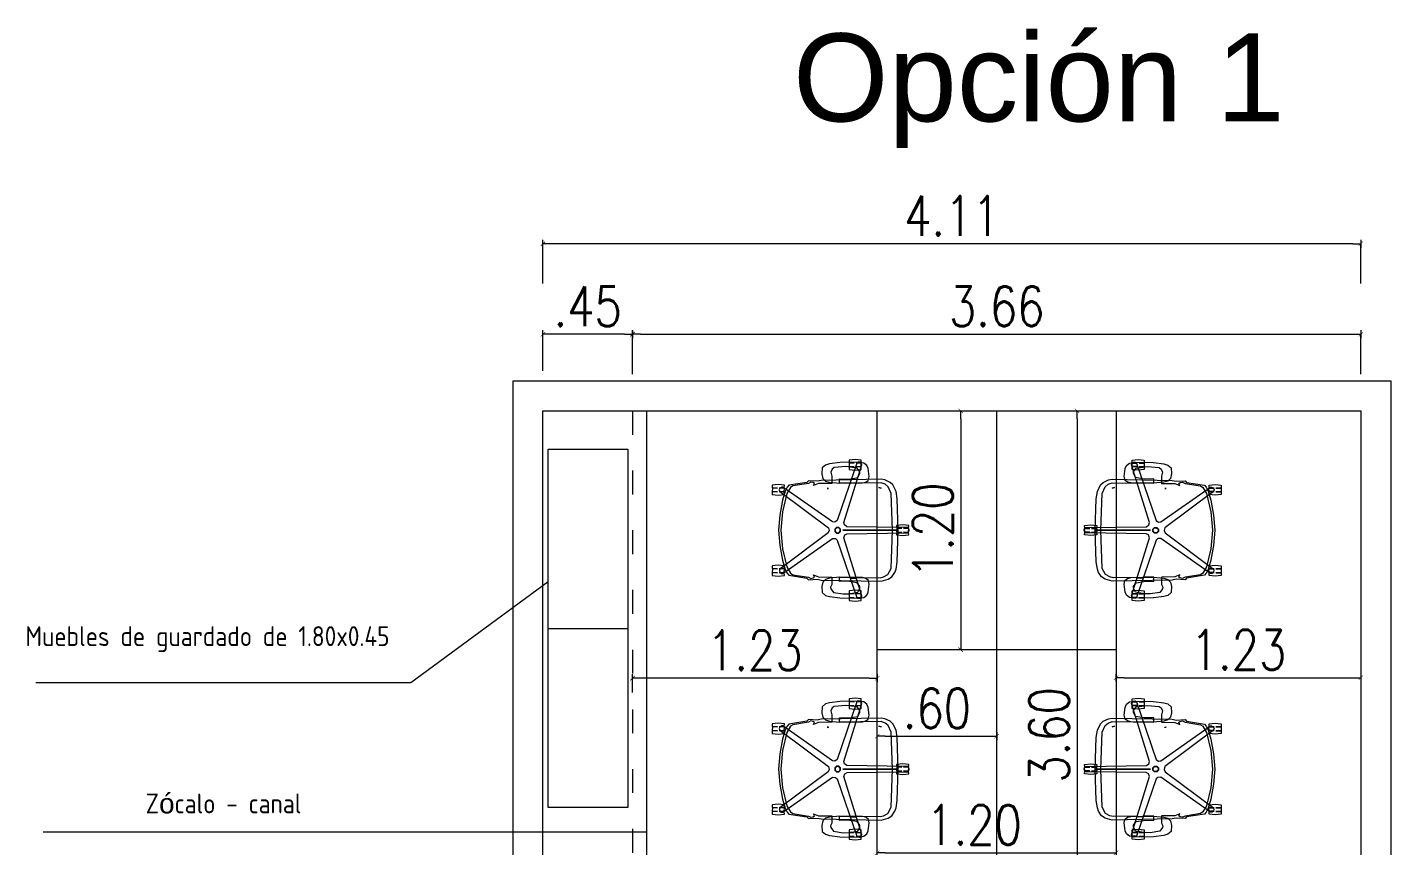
# Model space of a CAD drawing. Header units: millimetres. Extents: x 1591 to 1817, y 987 to 1091.
# Drawn here: x 1702.79 to 1709.64, y 1086.86 to 1090.98 of the extents above; entities that cross this region are included whole.
import ezdxf

# ---------------------------------------------------------------- set-up
doc = ezdxf.new("R2010")
doc.units = ezdxf.units.MM
doc.linetypes.add('ACAD_ISO03W100', pattern=[30, 12, -18])
doc.layers.add('CATALOGUE-TXT', color=251, linetype='Continuous')
doc.layers.add('Paula', color=1, linetype='Continuous')
doc.styles.add('RR', font='ROMANS.shx', dxfattribs={"width": 0.8})
doc.styles.get("Standard").update_dxf_attribs({"font": 'arial.ttf'})
doc.dimstyles.new('Copy of xx', dxfattribs={"dimscale": 2, "dimtxt": 0.036, "dimasz": 0.02, "dimexe": 0, "dimexo": 0.1, "dimgap": 0.02, "dimtad": 1, "dimzin": 4, "dimdsep": 46, "dimtxsty": 'RR', "dimblk1": 'COTA_N', "dimblk2": 'COTA_N', "dimsah": 1, "dimcen": 0, "dimclrd": 256, "dimclre": 256, "dimclrt": 256, "dimadec": 0, "dimazin": 0, "dimtfac": 1, "dimtix": 1, "dimtmove": 0, "dimatfit": 3, "dimldrblk": 'COTA_N', "dimfxl": 1, "dimtolj": 1, "dimtzin": 0, "dimarcsym": 0})

# ---------------------------------------------------------------- blocks, each defined once
blk = doc.blocks.new('COTA_N')
for p, q in [((-1, 0), (0, 0)), ((0, 0.5), (0, -0.5))]:
    blk.add_line(p, q)
at = {"const_width": 0.065}
blk.add_lwpolyline([(0.14, 0.14), (0.28, 0.28), (0, 0), (-0.14, -0.14), (-0.28, -0.28)], dxfattribs=at)
blk = doc.blocks.new('*D57')
at = {"layer": 'CATALOGUE-TXT', "lineweight": -2, "transparency": 16777216}
for p, q in [((1705.8313, 1087.6395), (1705.8313, 1087.712)), ((1707.0213, 1087.712), (1705.8713, 1087.712))]:
    blk.add_line(p, q, dxfattribs=at)
at = {"layer": 'Defpoints', "color": 0, "transparency": 16777216}
for p in [(1705.8313, 1087.712), (1707.0613, 1087.712), (1705.8313, 1087.4395)]:
    blk.add_point(p, dxfattribs=at)
at = {"layer": 'CATALOGUE-TXT', "lineweight": -2, "transparency": 16777216, "xscale": 0.04, "yscale": 0.04, "zscale": 0.04, "rotation": 180}
blk.add_blockref('COTA_N', (1705.8313, 1087.712), dxfattribs=at)
at = {"layer": 'CATALOGUE-TXT', "lineweight": -2, "transparency": 16777216, "xscale": 0.04, "yscale": 0.04, "zscale": 0.04}
blk.add_blockref('COTA_N', (1707.0613, 1087.712), dxfattribs=at)
at = {"layer": 'CATALOGUE-TXT', "transparency": 16777216, "insert": (1706.4463, 1087.852), "char_height": 0.072, "attachment_point": 5, "style": 'RR'}
blk.add_mtext('\\A1;{\\H2.77778x;1.23}', dxfattribs=at)
blk = doc.blocks.new('*D58')
at = {"layer": 'CATALOGUE-TXT', "lineweight": -2, "transparency": 16777216}
blk.add_line((1707.4805, 1089.0153), (1707.4805, 1087.8953), dxfattribs=at)
at = {"layer": 'Defpoints', "color": 0, "transparency": 16777216}
for p in [(1707.5436, 1089.0553), (1707.4805, 1087.8553), (1707.5436, 1087.8553)]:
    blk.add_point(p, dxfattribs=at)
at = {"layer": 'CATALOGUE-TXT', "lineweight": -2, "transparency": 16777216, "xscale": 0.04, "yscale": 0.04, "zscale": 0.04}
for p, rotation in [((1707.4805, 1089.0553), 90), ((1707.4805, 1087.8553), 270)]:
    blk.add_blockref('COTA_N', p, dxfattribs=dict(at, rotation=rotation))
at = {"layer": 'CATALOGUE-TXT', "transparency": 16777216, "insert": (1707.3405, 1088.4553), "char_height": 0.072, "attachment_point": 5, "rotation": 90, "style": 'RR'}
blk.add_mtext('\\A1;{\\H2.77778x;1.20}', dxfattribs=at)
blk = doc.blocks.new('*D59')
at = {"layer": 'CATALOGUE-TXT', "lineweight": -2, "transparency": 16777216}
blk.add_line((1707.1013, 1086.8349), (1708.2213, 1086.8349), dxfattribs=at)
at = {"layer": 'Defpoints', "color": 0, "transparency": 16777216}
for p in [(1708.2613, 1086.8349), (1707.0613, 1086.8152), (1708.2613, 1086.8152)]:
    blk.add_point(p, dxfattribs=at)
at = {"layer": 'CATALOGUE-TXT', "lineweight": -2, "transparency": 16777216, "xscale": 0.04, "yscale": 0.04, "zscale": 0.04, "rotation": 180}
blk.add_blockref('COTA_N', (1707.0613, 1086.8349), dxfattribs=at)
at = {"layer": 'CATALOGUE-TXT', "lineweight": -2, "transparency": 16777216, "xscale": 0.04, "yscale": 0.04, "zscale": 0.04}
blk.add_blockref('COTA_N', (1708.2613, 1086.8349), dxfattribs=at)
at = {"layer": 'CATALOGUE-TXT', "transparency": 16777216, "insert": (1707.5475, 1086.9749), "char_height": 0.072, "attachment_point": 5, "style": 'RR'}
blk.add_mtext('\\A1;{\\H2.77778x;1.20}', dxfattribs=at)
blk = doc.blocks.new('*D60')
at = {"layer": 'CATALOGUE-TXT', "lineweight": -2, "transparency": 16777216}
blk.add_line((1708.3013, 1087.7146), (1709.4513, 1087.7146), dxfattribs=at)
at = {"layer": 'Defpoints', "color": 0, "transparency": 16777216}
for p in [(1708.2613, 1087.7146), (1709.4913, 1087.7146), (1709.4913, 1087.7146)]:
    blk.add_point(p, dxfattribs=at)
at = {"layer": 'CATALOGUE-TXT', "lineweight": -2, "transparency": 16777216, "xscale": 0.04, "yscale": 0.04, "zscale": 0.04, "rotation": 180}
blk.add_blockref('COTA_N', (1708.2613, 1087.7146), dxfattribs=at)
at = {"layer": 'CATALOGUE-TXT', "lineweight": -2, "transparency": 16777216, "xscale": 0.04, "yscale": 0.04, "zscale": 0.04}
blk.add_blockref('COTA_N', (1709.4913, 1087.7146), dxfattribs=at)
at = {"layer": 'CATALOGUE-TXT', "transparency": 16777216, "insert": (1708.8763, 1087.8546), "char_height": 0.072, "attachment_point": 5, "style": 'RR'}
blk.add_mtext('\\A1;{\\H2.77778x;1.23}', dxfattribs=at)
blk = doc.blocks.new('*D61')
at = {"layer": 'CATALOGUE-TXT', "lineweight": -2, "transparency": 16777216}
blk.add_line((1708.065, 1089.0153), (1708.065, 1085.4953), dxfattribs=at)
at = {"layer": 'Defpoints', "color": 0, "transparency": 16777216}
for p in [(1708.1512, 1089.0553), (1708.065, 1085.4553), (1708.1512, 1085.4553)]:
    blk.add_point(p, dxfattribs=at)
at = {"layer": 'CATALOGUE-TXT', "lineweight": -2, "transparency": 16777216, "xscale": 0.04, "yscale": 0.04, "zscale": 0.04}
for p, rotation in [((1708.065, 1089.0553), 90), ((1708.065, 1085.4553), 270)]:
    blk.add_blockref('COTA_N', p, dxfattribs=dict(at, rotation=rotation))
at = {"layer": 'CATALOGUE-TXT', "transparency": 16777216, "insert": (1707.925, 1087.4269), "char_height": 0.072, "attachment_point": 5, "rotation": 90, "style": 'RR'}
blk.add_mtext('\\A1;{\\H2.77778x;3.60}', dxfattribs=at)
blk = doc.blocks.new('*D81')
at = {"layer": 'CATALOGUE-TXT', "lineweight": -2, "transparency": 16777216}
blk.add_line((1707.1013, 1087.4205), (1707.6213, 1087.4205), dxfattribs=at)
at = {"layer": 'Defpoints', "color": 0, "transparency": 16777216}
for p in [(1707.0613, 1087.5764), (1707.6613, 1087.5764), (1707.6613, 1087.4205)]:
    blk.add_point(p, dxfattribs=at)
at = {"layer": 'CATALOGUE-TXT', "lineweight": -2, "transparency": 16777216, "xscale": 0.04, "yscale": 0.04, "zscale": 0.04, "rotation": 180}
blk.add_blockref('COTA_N', (1707.0613, 1087.4205), dxfattribs=at)
at = {"layer": 'CATALOGUE-TXT', "lineweight": -2, "transparency": 16777216, "xscale": 0.04, "yscale": 0.04, "zscale": 0.04}
blk.add_blockref('COTA_N', (1707.6613, 1087.4205), dxfattribs=at)
at = {"layer": 'CATALOGUE-TXT', "transparency": 16777216, "insert": (1707.3613, 1087.5605), "char_height": 0.072, "attachment_point": 5, "style": 'RR'}
blk.add_mtext('\\A1;{\\H2.77778x;.60}', dxfattribs=at)
blk = doc.blocks.new('*D91')
at = {"layer": 'CATALOGUE-TXT', "lineweight": -2, "transparency": 16777216}
for p, q in [((1705.8313, 1089.2402), (1705.8313, 1089.4402)), ((1705.8713, 1089.4402), (1709.4513, 1089.4402)), ((1709.4913, 1089.2402), (1709.4913, 1089.4402))]:
    blk.add_line(p, q, dxfattribs=at)
at = {"layer": 'Defpoints', "color": 0, "transparency": 16777216}
for p in [(1709.4913, 1089.4402), (1705.8313, 1088.6283), (1709.4913, 1088.5797)]:
    blk.add_point(p, dxfattribs=at)
at = {"layer": 'CATALOGUE-TXT', "lineweight": -2, "transparency": 16777216, "xscale": 0.04, "yscale": 0.04, "zscale": 0.04, "rotation": 180}
blk.add_blockref('COTA_N', (1705.8313, 1089.4402), dxfattribs=at)
at = {"layer": 'CATALOGUE-TXT', "lineweight": -2, "transparency": 16777216, "xscale": 0.04, "yscale": 0.04, "zscale": 0.04}
blk.add_blockref('COTA_N', (1709.4913, 1089.4402), dxfattribs=at)
at = {"layer": 'CATALOGUE-TXT', "transparency": 16777216, "insert": (1707.6613, 1089.5802), "char_height": 0.072, "attachment_point": 5, "style": 'RR'}
blk.add_mtext('\\A1;{\\H2.77778x;3.66}', dxfattribs=at)
blk = doc.blocks.new('*D92')
at = {"layer": 'CATALOGUE-TXT', "lineweight": -2, "transparency": 16777216}
for p, q in [((1705.3813, 1089.6946), (1705.3813, 1089.8946)), ((1709.4513, 1089.8946), (1705.4213, 1089.8946)), ((1709.4913, 1089.6946), (1709.4913, 1089.8946))]:
    blk.add_line(p, q, dxfattribs=at)
at = {"layer": 'Defpoints', "color": 0, "transparency": 16777216}
for p in [(1705.3813, 1089.8946), (1705.3813, 1089.2081), (1709.4913, 1089.2081)]:
    blk.add_point(p, dxfattribs=at)
at = {"layer": 'CATALOGUE-TXT', "lineweight": -2, "transparency": 16777216, "xscale": 0.04, "yscale": 0.04, "zscale": 0.04, "rotation": 180}
blk.add_blockref('COTA_N', (1705.3813, 1089.8946), dxfattribs=at)
at = {"layer": 'CATALOGUE-TXT', "lineweight": -2, "transparency": 16777216, "xscale": 0.04, "yscale": 0.04, "zscale": 0.04}
blk.add_blockref('COTA_N', (1709.4913, 1089.8946), dxfattribs=at)
at = {"layer": 'CATALOGUE-TXT', "transparency": 16777216, "insert": (1707.4363, 1090.0346), "char_height": 0.072, "attachment_point": 5, "style": 'RR'}
blk.add_mtext('\\A1;{\\H2.77778x;4.11}', dxfattribs=at)
blk = doc.blocks.new('*D93')
at = {"layer": 'CATALOGUE-TXT', "lineweight": -2, "transparency": 16777216}
for p, q in [((1705.3813, 1089.2553), (1705.3813, 1089.4402)), ((1705.7913, 1089.4402), (1705.4213, 1089.4402)), ((1705.8313, 1089.2553), (1705.8313, 1089.4402))]:
    blk.add_line(p, q, dxfattribs=at)
at = {"layer": 'Defpoints', "color": 0, "transparency": 16777216}
for p in [(1705.3813, 1089.4402), (1705.3813, 1089.0553), (1705.8313, 1089.0553)]:
    blk.add_point(p, dxfattribs=at)
at = {"layer": 'CATALOGUE-TXT', "lineweight": -2, "transparency": 16777216, "xscale": 0.04, "yscale": 0.04, "zscale": 0.04, "rotation": 180}
blk.add_blockref('COTA_N', (1705.3813, 1089.4402), dxfattribs=at)
at = {"layer": 'CATALOGUE-TXT', "lineweight": -2, "transparency": 16777216, "xscale": 0.04, "yscale": 0.04, "zscale": 0.04}
blk.add_blockref('COTA_N', (1705.8313, 1089.4402), dxfattribs=at)
at = {"layer": 'CATALOGUE-TXT', "transparency": 16777216, "insert": (1705.6063, 1089.5802), "char_height": 0.072, "attachment_point": 5, "style": 'RR'}
blk.add_mtext('\\A1;{\\H2.77778x;.45}', dxfattribs=at)

msp = doc.modelspace()

# ---------------------------------------------------------------- linework, layer by layer
for points in [[(1709.6413, 1084.0253), (1705.2313, 1084.0253), (1705.2313, 1089.2053), (1709.6413, 1089.2053), (1709.6413, 1085.0353)], [(1705.3813, 1089.0553), (1709.4913, 1089.0553), (1709.4913, 1085.0353)], [(1709.4888, 1084.1753), (1705.3813, 1084.1753), (1705.3813, 1089.0553)], [(1705.9013, 1089.0553), (1705.9013, 1084.1753)], [(1705.4084, 1087.062), (1705.4084, 1088.862), (1705.8084, 1088.862), (1705.8084, 1087.062), (1705.4084, 1087.062)], [(1706.9656, 1088.7981), (1706.9587, 1088.7926), (1706.8601, 1088.5039), (1706.8477, 1088.4955), (1706.8357, 1088.497), (1706.5873, 1088.6719), (1706.5813, 1088.6721), (1706.5722, 1088.6665), (1706.5687, 1088.6589), (1706.5717, 1088.6506), (1706.8159, 1088.4676), (1706.82, 1088.4532), (1706.8149, 1088.4423), (1706.5718, 1088.2601), (1706.5697, 1088.2545), (1706.5722, 1088.2441), (1706.5784, 1088.2384), (1706.5872, 1088.2387), (1706.8367, 1088.4144), (1706.8516, 1088.4139), (1706.8605, 1088.4056), (1706.9586, 1088.1181), (1706.9633, 1088.1144), (1706.9739, 1088.1136), (1706.9813, 1088.1177), (1706.9837, 1088.1262), (1706.8937, 1088.4177), (1706.8988, 1088.4318), (1706.9094, 1088.4377), (1707.2132, 1088.4422), (1707.2181, 1088.4455), (1707.2222, 1088.4553), (1707.2206, 1088.4636), (1707.2133, 1088.4685), (1706.9082, 1088.473), (1706.8964, 1088.4822), (1706.8941, 1088.4941), (1706.9837, 1088.7844), (1706.982, 1088.7901), (1706.9739, 1088.7971), (1706.9656, 1088.7981)], [(1706.9705, 1088.7973), (1706.874, 1088.7952), (1706.8215, 1088.7886), (1706.8011, 1088.7828), (1706.7853, 1088.7685), (1706.7829, 1088.7382), (1706.7872, 1088.7159), (1706.801, 1088.7025), (1706.8214, 1088.6969), (1706.8729, 1088.6911), (1706.987, 1088.6932), (1707.0033, 1088.6971), (1707.0148, 1088.7059), (1707.0207, 1088.726), (1707.0152, 1088.7656), (1707.0088, 1088.7813), (1706.9936, 1088.7927), (1706.9705, 1088.7973)], [(1708.357, 1088.7981), (1708.3639, 1088.7926), (1708.4625, 1088.5039), (1708.4749, 1088.4955), (1708.4869, 1088.497), (1708.7353, 1088.6719), (1708.7413, 1088.6721), (1708.7504, 1088.6665), (1708.7539, 1088.6589), (1708.7509, 1088.6506), (1708.5067, 1088.4676), (1708.5026, 1088.4532), (1708.5077, 1088.4423), (1708.7508, 1088.2601), (1708.7529, 1088.2545), (1708.7504, 1088.2441), (1708.7442, 1088.2384), (1708.7354, 1088.2387), (1708.4859, 1088.4144), (1708.471, 1088.4139), (1708.4621, 1088.4056), (1708.364, 1088.1181), (1708.3593, 1088.1144), (1708.3486, 1088.1136), (1708.3413, 1088.1177), (1708.3389, 1088.1262), (1708.4289, 1088.4177), (1708.4238, 1088.4318), (1708.4132, 1088.4377), (1708.1094, 1088.4422), (1708.1044, 1088.4455), (1708.1004, 1088.4553), (1708.102, 1088.4636), (1708.1093, 1088.4685), (1708.4144, 1088.473), (1708.4262, 1088.4822), (1708.4285, 1088.4941), (1708.3389, 1088.7844), (1708.3406, 1088.7901), (1708.3486, 1088.7971), (1708.357, 1088.7981)], [(1708.3521, 1088.7973), (1708.4486, 1088.7952), (1708.5011, 1088.7886), (1708.5215, 1088.7828), (1708.5373, 1088.7685), (1708.5397, 1088.7382), (1708.5354, 1088.7159), (1708.5216, 1088.7025), (1708.5012, 1088.6969), (1708.4497, 1088.6911), (1708.3356, 1088.6932), (1708.3193, 1088.6971), (1708.3077, 1088.7059), (1708.3019, 1088.726), (1708.3074, 1088.7656), (1708.3138, 1088.7813), (1708.329, 1088.7927), (1708.3521, 1088.7973)], [(1706.5641, 1088.6856), (1706.5338, 1088.6821), (1706.534, 1088.669), (1706.5593, 1088.6675), (1706.5341, 1088.6675), (1706.5336, 1088.6497), (1706.5593, 1088.6477), (1706.534, 1088.6477), (1706.5338, 1088.6346), (1706.5641, 1088.6312), (1706.5944, 1088.6346), (1706.5935, 1088.6477), (1706.5689, 1088.6492), (1706.5941, 1088.6492), (1706.5946, 1088.667), (1706.5689, 1088.6675), (1706.5935, 1088.669), (1706.5944, 1088.6821), (1706.5641, 1088.6856)], [(1708.7585, 1088.6856), (1708.7888, 1088.6821), (1708.7886, 1088.669), (1708.7633, 1088.6675), (1708.7885, 1088.6675), (1708.789, 1088.6497), (1708.7633, 1088.6477), (1708.7886, 1088.6477), (1708.7888, 1088.6346), (1708.7585, 1088.6312), (1708.7282, 1088.6346), (1708.7291, 1088.6477), (1708.7537, 1088.6492), (1708.7285, 1088.6492), (1708.728, 1088.667), (1708.7537, 1088.6675), (1708.7291, 1088.669), (1708.7282, 1088.6821), (1708.7585, 1088.6856)], [(1707.0699, 1088.6705), (1707.0803, 1088.6669), (1707.0699, 1088.6705)], [(1708.2527, 1088.6705), (1708.2423, 1088.6669), (1708.2527, 1088.6705)], [(1706.5641, 1088.2795), (1706.5338, 1088.2761), (1706.534, 1088.263), (1706.5593, 1088.2614), (1706.5341, 1088.2614), (1706.5336, 1088.2437), (1706.5593, 1088.2416), (1706.534, 1088.2416), (1706.5338, 1088.2285), (1706.5641, 1088.2251), (1706.5944, 1088.2285), (1706.5935, 1088.2416), (1706.5689, 1088.2432), (1706.5941, 1088.2432), (1706.5946, 1088.2609), (1706.5689, 1088.2614), (1706.5935, 1088.263), (1706.5944, 1088.2761), (1706.5641, 1088.2795)], [(1708.7585, 1088.2795), (1708.7888, 1088.2761), (1708.7886, 1088.263), (1708.7633, 1088.2614), (1708.7885, 1088.2614), (1708.789, 1088.2437), (1708.7633, 1088.2416), (1708.7886, 1088.2416), (1708.7888, 1088.2285), (1708.7585, 1088.2251), (1708.7282, 1088.2285), (1708.7291, 1088.2416), (1708.7537, 1088.2432), (1708.7285, 1088.2432), (1708.728, 1088.2609), (1708.7537, 1088.2614), (1708.7291, 1088.263), (1708.7282, 1088.2761), (1708.7585, 1088.2795)], [(1706.8729, 1088.2195), (1706.8214, 1088.2138), (1706.801, 1088.2082), (1706.7872, 1088.1948), (1706.7829, 1088.1725), (1706.7853, 1088.1422), (1706.8011, 1088.1279), (1706.8215, 1088.1221), (1706.874, 1088.1155), (1706.9705, 1088.1134), (1706.9936, 1088.1179), (1707.0088, 1088.1294), (1707.0152, 1088.145), (1707.0207, 1088.1847), (1707.0176, 1088.2026), (1707.0033, 1088.2136), (1706.987, 1088.2174), (1706.8729, 1088.2195)], [(1708.4497, 1088.2195), (1708.5012, 1088.2138), (1708.5216, 1088.2082), (1708.5354, 1088.1948), (1708.5397, 1088.1725), (1708.5373, 1088.1422), (1708.5215, 1088.1279), (1708.5011, 1088.1221), (1708.4486, 1088.1155), (1708.3521, 1088.1134), (1708.329, 1088.1179), (1708.3138, 1088.1294), (1708.3074, 1088.145), (1708.3019, 1088.1847), (1708.305, 1088.2026), (1708.3193, 1088.2136), (1708.3356, 1088.2174), (1708.4497, 1088.2195)], [(1705.4084, 1087.962), (1705.8084, 1087.962)], [(1706.9656, 1087.5981), (1706.9587, 1087.5926), (1706.8601, 1087.3039), (1706.8477, 1087.2955), (1706.8357, 1087.297), (1706.5873, 1087.4719), (1706.5813, 1087.4721), (1706.5722, 1087.4665), (1706.5687, 1087.4589), (1706.5717, 1087.4506), (1706.8159, 1087.2676), (1706.82, 1087.2532), (1706.8149, 1087.2423), (1706.5718, 1087.0601), (1706.5697, 1087.0545), (1706.5722, 1087.0441), (1706.5784, 1087.0384), (1706.5872, 1087.0387), (1706.8367, 1087.2144), (1706.8516, 1087.2139), (1706.8605, 1087.2056), (1706.9586, 1086.9181), (1706.9633, 1086.9144), (1706.9739, 1086.9136), (1706.9813, 1086.9177), (1706.9837, 1086.9262), (1706.8937, 1087.2177), (1706.8988, 1087.2318), (1706.9094, 1087.2377), (1707.2132, 1087.2422), (1707.2181, 1087.2455), (1707.2222, 1087.2553), (1707.2206, 1087.2636), (1707.2133, 1087.2685), (1706.9082, 1087.273), (1706.8964, 1087.2822), (1706.8941, 1087.2941), (1706.9837, 1087.5844), (1706.982, 1087.5901), (1706.9739, 1087.5971), (1706.9656, 1087.5981)], [(1706.9705, 1087.5973), (1706.874, 1087.5952), (1706.8215, 1087.5886), (1706.8011, 1087.5828), (1706.7853, 1087.5685), (1706.7829, 1087.5382), (1706.7872, 1087.5159), (1706.801, 1087.5025), (1706.8214, 1087.4969), (1706.8729, 1087.4911), (1706.987, 1087.4932), (1707.0033, 1087.4971), (1707.0148, 1087.5059), (1707.0207, 1087.526), (1707.0152, 1087.5656), (1707.0088, 1087.5813), (1706.9936, 1087.5927), (1706.9705, 1087.5973)], [(1708.357, 1087.5981), (1708.3639, 1087.5926), (1708.4625, 1087.3039), (1708.4749, 1087.2955), (1708.4869, 1087.297), (1708.7353, 1087.4719), (1708.7413, 1087.4721), (1708.7504, 1087.4665), (1708.7539, 1087.4589), (1708.7509, 1087.4506), (1708.5067, 1087.2676), (1708.5026, 1087.2532), (1708.5077, 1087.2423), (1708.7508, 1087.0601), (1708.7529, 1087.0545), (1708.7504, 1087.0441), (1708.7442, 1087.0384), (1708.7354, 1087.0387), (1708.4859, 1087.2144), (1708.471, 1087.2139), (1708.4621, 1087.2056), (1708.364, 1086.9181), (1708.3593, 1086.9144), (1708.3486, 1086.9136), (1708.3413, 1086.9177), (1708.3389, 1086.9262), (1708.4289, 1087.2177), (1708.4238, 1087.2318), (1708.4132, 1087.2377), (1708.1094, 1087.2422), (1708.1044, 1087.2455), (1708.1004, 1087.2553), (1708.102, 1087.2636), (1708.1093, 1087.2685), (1708.4144, 1087.273), (1708.4262, 1087.2822), (1708.4285, 1087.2941), (1708.3389, 1087.5844), (1708.3406, 1087.5901), (1708.3486, 1087.5971), (1708.357, 1087.5981)], [(1708.3521, 1087.5973), (1708.4486, 1087.5952), (1708.5011, 1087.5886), (1708.5215, 1087.5828), (1708.5373, 1087.5685), (1708.5397, 1087.5382), (1708.5354, 1087.5159), (1708.5216, 1087.5025), (1708.5012, 1087.4969), (1708.4497, 1087.4911), (1708.3356, 1087.4932), (1708.3193, 1087.4971), (1708.3077, 1087.5059), (1708.3019, 1087.526), (1708.3074, 1087.5656), (1708.3138, 1087.5813), (1708.329, 1087.5927), (1708.3521, 1087.5973)], [(1706.5641, 1087.4856), (1706.5338, 1087.4821), (1706.534, 1087.469), (1706.5593, 1087.4675), (1706.5341, 1087.4675), (1706.5336, 1087.4497), (1706.5593, 1087.4477), (1706.534, 1087.4477), (1706.5338, 1087.4346), (1706.5641, 1087.4312), (1706.5944, 1087.4346), (1706.5935, 1087.4477), (1706.5689, 1087.4492), (1706.5941, 1087.4492), (1706.5946, 1087.467), (1706.5689, 1087.4675), (1706.5935, 1087.469), (1706.5944, 1087.4821), (1706.5641, 1087.4856)], [(1707.0699, 1087.4705), (1707.0803, 1087.4669), (1707.0699, 1087.4705)], [(1708.2527, 1087.4705), (1708.2423, 1087.4669), (1708.2527, 1087.4705)], [(1708.7585, 1087.4856), (1708.7888, 1087.4821), (1708.7886, 1087.469), (1708.7633, 1087.4675), (1708.7885, 1087.4675), (1708.789, 1087.4497), (1708.7633, 1087.4477), (1708.7886, 1087.4477), (1708.7888, 1087.4346), (1708.7585, 1087.4312), (1708.7282, 1087.4346), (1708.7291, 1087.4477), (1708.7537, 1087.4492), (1708.7285, 1087.4492), (1708.728, 1087.467), (1708.7537, 1087.4675), (1708.7291, 1087.469), (1708.7282, 1087.4821), (1708.7585, 1087.4856)], [(1706.5641, 1087.0795), (1706.5338, 1087.0761), (1706.534, 1087.063), (1706.5593, 1087.0614), (1706.5341, 1087.0614), (1706.5336, 1087.0437), (1706.5593, 1087.0416), (1706.534, 1087.0416), (1706.5338, 1087.0285), (1706.5641, 1087.0251), (1706.5944, 1087.0285), (1706.5935, 1087.0416), (1706.5689, 1087.0432), (1706.5941, 1087.0432), (1706.5946, 1087.0609), (1706.5689, 1087.0614), (1706.5935, 1087.063), (1706.5944, 1087.0761), (1706.5641, 1087.0795)], [(1708.7585, 1087.0795), (1708.7888, 1087.0761), (1708.7886, 1087.063), (1708.7633, 1087.0614), (1708.7885, 1087.0614), (1708.789, 1087.0437), (1708.7633, 1087.0416), (1708.7886, 1087.0416), (1708.7888, 1087.0285), (1708.7585, 1087.0251), (1708.7282, 1087.0285), (1708.7291, 1087.0416), (1708.7537, 1087.0432), (1708.7285, 1087.0432), (1708.728, 1087.0609), (1708.7537, 1087.0614), (1708.7291, 1087.063), (1708.7282, 1087.0761), (1708.7585, 1087.0795)], [(1706.8729, 1087.0195), (1706.8214, 1087.0138), (1706.801, 1087.0082), (1706.7872, 1086.9948), (1706.7829, 1086.9725), (1706.7853, 1086.9422), (1706.8011, 1086.9279), (1706.8215, 1086.9221), (1706.874, 1086.9155), (1706.9705, 1086.9134), (1706.9936, 1086.9179), (1707.0088, 1086.9294), (1707.0152, 1086.945), (1707.0207, 1086.9847), (1707.0176, 1087.0026), (1707.0033, 1087.0136), (1706.987, 1087.0174), (1706.8729, 1087.0195)], [(1708.4497, 1087.0195), (1708.5012, 1087.0138), (1708.5216, 1087.0082), (1708.5354, 1086.9948), (1708.5397, 1086.9725), (1708.5373, 1086.9422), (1708.5215, 1086.9279), (1708.5011, 1086.9221), (1708.4486, 1086.9155), (1708.3521, 1086.9134), (1708.329, 1086.9179), (1708.3138, 1086.9294), (1708.3074, 1086.945), (1708.3019, 1086.9847), (1708.305, 1087.0026), (1708.3193, 1087.0136), (1708.3356, 1087.0174), (1708.4497, 1087.0195)]]:
    msp.add_lwpolyline(points)
at = {"linetype": 'ACAD_ISO03W100', "ltscale": 0.01}
msp.add_lwpolyline([(1705.8313, 1089.0553), (1705.8313, 1084.1753)], dxfattribs=at)
for points in [[(1706.8443, 1088.7698), (1706.8351, 1088.7628), (1706.8275, 1088.7477), (1706.8326, 1088.7275), (1706.8326, 1088.6907), (1706.7665, 1088.6899), (1706.7403, 1088.6799), (1706.7452, 1088.6907), (1706.7396, 1088.6952), (1706.7283, 1088.6971), (1706.715, 1088.6909), (1706.6366, 1088.6785), (1706.625, 1088.6704), (1706.6077, 1088.6393), (1706.5849, 1088.5486), (1706.5763, 1088.4553), (1706.5849, 1088.362), (1706.6077, 1088.2713), (1706.625, 1088.2402), (1706.6366, 1088.2321), (1706.715, 1088.2197), (1706.7283, 1088.2135), (1706.7396, 1088.2154), (1706.7452, 1088.22), (1706.7403, 1088.2308), (1706.7665, 1088.2208), (1706.8326, 1088.2199), (1706.8326, 1088.1831), (1706.8268, 1088.1696), (1706.8277, 1088.1612), (1706.8416, 1088.143), (1706.89, 1088.1356), (1706.9209, 1088.1362), (1706.9641, 1088.1438), (1706.9745, 1088.165), (1706.9736, 1088.1734), (1706.9597, 1088.1916), (1706.9113, 1088.1991), (1706.871, 1088.1971), (1706.8711, 1088.2195), (1706.9267, 1088.2188), (1706.9277, 1088.2153), (1706.9566, 1088.2153), (1706.9576, 1088.2184), (1707.0759, 1088.217), (1707.0932, 1088.2209), (1707.1143, 1088.2328), (1707.1309, 1088.2633), (1707.1378, 1088.4553), (1706.8883, 1088.4553), (1707.1378, 1088.4553), (1707.1312, 1088.6401), (1707.1164, 1088.674), (1707.1015, 1088.686), (1707.0806, 1088.6937), (1706.8711, 1088.6912), (1706.871, 1088.7136), (1706.9209, 1088.7122), (1706.9641, 1088.7198), (1706.9745, 1088.741), (1706.9736, 1088.7494), (1706.9597, 1088.7677), (1706.9037, 1088.7754), (1706.8443, 1088.7698)], [(1706.9503, 1088.811), (1706.92, 1088.8076), (1706.9202, 1088.7945), (1706.9455, 1088.793), (1706.9203, 1088.793), (1706.9198, 1088.7752), (1706.9455, 1088.7732), (1706.9202, 1088.7732), (1706.92, 1088.7601), (1706.9503, 1088.7566), (1706.9805, 1088.7601), (1706.9797, 1088.7732), (1706.9551, 1088.7747), (1706.9803, 1088.7747), (1706.9808, 1088.7925), (1706.9551, 1088.793), (1706.9797, 1088.7945), (1706.9805, 1088.8076), (1706.9503, 1088.811)], [(1708.4783, 1088.7698), (1708.4875, 1088.7628), (1708.4951, 1088.7477), (1708.49, 1088.7275), (1708.49, 1088.6907), (1708.5561, 1088.6899), (1708.5822, 1088.6799), (1708.5774, 1088.6907), (1708.583, 1088.6952), (1708.5943, 1088.6971), (1708.6076, 1088.6909), (1708.686, 1088.6785), (1708.6976, 1088.6704), (1708.7149, 1088.6393), (1708.7377, 1088.5486), (1708.7463, 1088.4553), (1708.7377, 1088.362), (1708.7149, 1088.2713), (1708.6976, 1088.2402), (1708.686, 1088.2321), (1708.6076, 1088.2197), (1708.5943, 1088.2135), (1708.583, 1088.2154), (1708.5774, 1088.22), (1708.5823, 1088.2308), (1708.5561, 1088.2208), (1708.49, 1088.2199), (1708.49, 1088.1831), (1708.4958, 1088.1696), (1708.4949, 1088.1612), (1708.481, 1088.143), (1708.4326, 1088.1356), (1708.4017, 1088.1362), (1708.3585, 1088.1438), (1708.3481, 1088.165), (1708.349, 1088.1734), (1708.3629, 1088.1916), (1708.4113, 1088.1991), (1708.4516, 1088.1971), (1708.4515, 1088.2195), (1708.3959, 1088.2188), (1708.3949, 1088.2153), (1708.366, 1088.2153), (1708.365, 1088.2184), (1708.2467, 1088.217), (1708.2294, 1088.2209), (1708.2083, 1088.2328), (1708.1917, 1088.2633), (1708.1848, 1088.4553), (1708.4343, 1088.4553), (1708.1848, 1088.4553), (1708.1914, 1088.6401), (1708.2062, 1088.674), (1708.2211, 1088.686), (1708.242, 1088.6937), (1708.4515, 1088.6912), (1708.4516, 1088.7136), (1708.4017, 1088.7122), (1708.3585, 1088.7198), (1708.3481, 1088.741), (1708.349, 1088.7494), (1708.3629, 1088.7677), (1708.4189, 1088.7754), (1708.4783, 1088.7698)], [(1708.3723, 1088.811), (1708.4026, 1088.8076), (1708.4024, 1088.7945), (1708.3771, 1088.793), (1708.4023, 1088.793), (1708.4028, 1088.7752), (1708.3771, 1088.7732), (1708.4024, 1088.7732), (1708.4026, 1088.7601), (1708.3723, 1088.7566), (1708.3421, 1088.7601), (1708.3429, 1088.7732), (1708.3675, 1088.7747), (1708.3423, 1088.7747), (1708.3418, 1088.7925), (1708.3675, 1088.793), (1708.3429, 1088.7945), (1708.3421, 1088.8076), (1708.3723, 1088.811)], [(1707.081, 1088.7117), (1706.7798, 1088.7056), (1706.7597, 1088.7019), (1706.715, 1088.7042), (1706.7074, 1088.6956), (1706.6171, 1088.6811), (1706.6083, 1088.6713), (1706.5986, 1088.6519), (1706.5857, 1088.606), (1706.5711, 1088.5312), (1706.5655, 1088.4553), (1706.5711, 1088.3794), (1706.5857, 1088.3046), (1706.5986, 1088.2587), (1706.6083, 1088.2393), (1706.6171, 1088.2295), (1706.7074, 1088.215), (1706.715, 1088.2064), (1706.7597, 1088.2088), (1706.7798, 1088.2051), (1707.081, 1088.1989), (1707.1161, 1088.2091), (1707.1343, 1088.2209), (1707.1491, 1088.2432), (1707.1555, 1088.26), (1707.1611, 1088.2972), (1707.1662, 1088.4553), (1707.1382, 1088.4553), (1707.1662, 1088.4553), (1707.1611, 1088.6135), (1707.1555, 1088.6506), (1707.1399, 1088.6833), (1707.1266, 1088.6955), (1707.0998, 1088.7078), (1707.081, 1088.7117)], [(1708.2416, 1088.7117), (1708.5428, 1088.7056), (1708.5629, 1088.7019), (1708.6076, 1088.7042), (1708.6152, 1088.6956), (1708.7055, 1088.6811), (1708.7143, 1088.6713), (1708.7239, 1088.6519), (1708.7369, 1088.606), (1708.7515, 1088.5312), (1708.7571, 1088.4553), (1708.7515, 1088.3794), (1708.7369, 1088.3046), (1708.7239, 1088.2587), (1708.7143, 1088.2393), (1708.7055, 1088.2295), (1708.6152, 1088.215), (1708.6076, 1088.2064), (1708.5629, 1088.2088), (1708.5428, 1088.2051), (1708.2416, 1088.1989), (1708.2065, 1088.2091), (1708.1883, 1088.2209), (1708.1735, 1088.2432), (1708.1671, 1088.26), (1708.1615, 1088.2972), (1708.1564, 1088.4553), (1708.1844, 1088.4553), (1708.1564, 1088.4553), (1708.1615, 1088.6135), (1708.1671, 1088.6506), (1708.1827, 1088.6833), (1708.196, 1088.6955), (1708.2228, 1088.7078), (1708.2416, 1088.7117)], [(1706.8104, 1088.6658), (1706.8166, 1088.6651), (1706.8166, 1088.6652), (1706.8104, 1088.6658)], [(1708.5122, 1088.6658), (1708.506, 1088.6651), (1708.506, 1088.6652), (1708.5122, 1088.6658)], [(1707.189, 1088.4825), (1707.1587, 1088.4791), (1707.1589, 1088.466), (1707.1841, 1088.4645), (1707.159, 1088.4645), (1707.1585, 1088.4467), (1707.1841, 1088.4447), (1707.1589, 1088.4447), (1707.1587, 1088.4316), (1707.189, 1088.4281), (1707.2192, 1088.4316), (1707.2184, 1088.4447), (1707.1938, 1088.4462), (1707.2189, 1088.4462), (1707.2194, 1088.464), (1707.1938, 1088.4645), (1707.2184, 1088.466), (1707.2192, 1088.4791), (1707.189, 1088.4825)], [(1708.1336, 1088.4825), (1708.1639, 1088.4791), (1708.1637, 1088.466), (1708.1385, 1088.4645), (1708.1636, 1088.4645), (1708.1641, 1088.4467), (1708.1385, 1088.4447), (1708.1637, 1088.4447), (1708.1639, 1088.4316), (1708.1336, 1088.4281), (1708.1034, 1088.4316), (1708.1042, 1088.4447), (1708.1288, 1088.4462), (1708.1037, 1088.4462), (1708.1032, 1088.464), (1708.1288, 1088.4645), (1708.1042, 1088.466), (1708.1034, 1088.4791), (1708.1336, 1088.4825)], [(1706.8571, 1088.4694), (1706.8488, 1088.4612), (1706.8488, 1088.4495), (1706.8571, 1088.4413), (1706.8687, 1088.4413), (1706.877, 1088.4495), (1706.877, 1088.4612), (1706.8687, 1088.4694), (1706.8571, 1088.4694)], [(1706.8578, 1088.4677), (1706.8506, 1088.4604), (1706.8506, 1088.4502), (1706.8578, 1088.443), (1706.868, 1088.443), (1706.8752, 1088.4502), (1706.8752, 1088.4604), (1706.868, 1088.4677), (1706.8578, 1088.4677)], [(1708.4655, 1088.4694), (1708.4738, 1088.4612), (1708.4738, 1088.4495), (1708.4655, 1088.4413), (1708.4539, 1088.4413), (1708.4456, 1088.4495), (1708.4456, 1088.4612), (1708.4539, 1088.4694), (1708.4655, 1088.4694)], [(1708.4648, 1088.4677), (1708.472, 1088.4604), (1708.472, 1088.4502), (1708.4648, 1088.443), (1708.4546, 1088.443), (1708.4473, 1088.4502), (1708.4473, 1088.4604), (1708.4546, 1088.4677), (1708.4648, 1088.4677)], [(1706.9503, 1088.154), (1706.92, 1088.1506), (1706.9202, 1088.1375), (1706.9455, 1088.136), (1706.9203, 1088.136), (1706.9198, 1088.1182), (1706.9455, 1088.1162), (1706.9202, 1088.1162), (1706.92, 1088.1031), (1706.9503, 1088.0996), (1706.9805, 1088.1031), (1706.9797, 1088.1162), (1706.9551, 1088.1177), (1706.9803, 1088.1177), (1706.9808, 1088.1354), (1706.9551, 1088.136), (1706.9797, 1088.1375), (1706.9805, 1088.1506), (1706.9503, 1088.154)], [(1708.3723, 1088.154), (1708.4026, 1088.1506), (1708.4024, 1088.1375), (1708.3771, 1088.136), (1708.4023, 1088.136), (1708.4028, 1088.1182), (1708.3771, 1088.1162), (1708.4024, 1088.1162), (1708.4026, 1088.1031), (1708.3723, 1088.0996), (1708.3421, 1088.1031), (1708.3429, 1088.1162), (1708.3675, 1088.1177), (1708.3423, 1088.1177), (1708.3418, 1088.1354), (1708.3675, 1088.136), (1708.3429, 1088.1375), (1708.3421, 1088.1506), (1708.3723, 1088.154)], [(1706.9503, 1087.611), (1706.92, 1087.6076), (1706.9202, 1087.5945), (1706.9455, 1087.593), (1706.9203, 1087.593), (1706.9198, 1087.5752), (1706.9455, 1087.5732), (1706.9202, 1087.5732), (1706.92, 1087.5601), (1706.9503, 1087.5566), (1706.9805, 1087.5601), (1706.9797, 1087.5732), (1706.9551, 1087.5747), (1706.9803, 1087.5747), (1706.9808, 1087.5925), (1706.9551, 1087.593), (1706.9797, 1087.5945), (1706.9805, 1087.6076), (1706.9503, 1087.611)], [(1708.3723, 1087.611), (1708.4026, 1087.6076), (1708.4024, 1087.5945), (1708.3771, 1087.593), (1708.4023, 1087.593), (1708.4028, 1087.5752), (1708.3771, 1087.5732), (1708.4024, 1087.5732), (1708.4026, 1087.5601), (1708.3723, 1087.5566), (1708.3421, 1087.5601), (1708.3429, 1087.5732), (1708.3675, 1087.5747), (1708.3423, 1087.5747), (1708.3418, 1087.5925), (1708.3675, 1087.593), (1708.3429, 1087.5945), (1708.3421, 1087.6076), (1708.3723, 1087.611)], [(1706.8443, 1087.5698), (1706.8351, 1087.5628), (1706.8275, 1087.5477), (1706.8326, 1087.5275), (1706.8326, 1087.4907), (1706.7665, 1087.4899), (1706.7403, 1087.4799), (1706.7452, 1087.4907), (1706.7396, 1087.4952), (1706.7283, 1087.4971), (1706.715, 1087.4909), (1706.6366, 1087.4785), (1706.625, 1087.4704), (1706.6077, 1087.4393), (1706.5849, 1087.3486), (1706.5763, 1087.2553), (1706.5849, 1087.162), (1706.6077, 1087.0713), (1706.625, 1087.0402), (1706.6366, 1087.0321), (1706.715, 1087.0197), (1706.7283, 1087.0135), (1706.7396, 1087.0154), (1706.7452, 1087.02), (1706.7403, 1087.0308), (1706.7665, 1087.0208), (1706.8326, 1087.0199), (1706.8326, 1086.9831), (1706.8268, 1086.9696), (1706.8277, 1086.9612), (1706.8416, 1086.943), (1706.89, 1086.9356), (1706.9209, 1086.9362), (1706.9641, 1086.9438), (1706.9745, 1086.965), (1706.9736, 1086.9734), (1706.9597, 1086.9916), (1706.9113, 1086.9991), (1706.871, 1086.9971), (1706.8711, 1087.0195), (1706.9267, 1087.0188), (1706.9277, 1087.0153), (1706.9566, 1087.0153), (1706.9576, 1087.0184), (1707.0759, 1087.017), (1707.0932, 1087.0209), (1707.1143, 1087.0328), (1707.1309, 1087.0633), (1707.1378, 1087.2553), (1706.8883, 1087.2553), (1707.1378, 1087.2553), (1707.1312, 1087.4401), (1707.1164, 1087.474), (1707.1015, 1087.486), (1707.0806, 1087.4937), (1706.8711, 1087.4912), (1706.871, 1087.5136), (1706.9209, 1087.5122), (1706.9641, 1087.5198), (1706.9745, 1087.541), (1706.9736, 1087.5494), (1706.9597, 1087.5677), (1706.9037, 1087.5754), (1706.8443, 1087.5698)], [(1708.4783, 1087.5698), (1708.4875, 1087.5628), (1708.4951, 1087.5477), (1708.49, 1087.5275), (1708.49, 1087.4907), (1708.5561, 1087.4899), (1708.5822, 1087.4799), (1708.5774, 1087.4907), (1708.583, 1087.4952), (1708.5943, 1087.4971), (1708.6076, 1087.4909), (1708.686, 1087.4785), (1708.6976, 1087.4704), (1708.7149, 1087.4393), (1708.7377, 1087.3486), (1708.7463, 1087.2553), (1708.7377, 1087.162), (1708.7149, 1087.0713), (1708.6976, 1087.0402), (1708.686, 1087.0321), (1708.6076, 1087.0197), (1708.5943, 1087.0135), (1708.583, 1087.0154), (1708.5774, 1087.02), (1708.5823, 1087.0308), (1708.5561, 1087.0208), (1708.49, 1087.0199), (1708.49, 1086.9831), (1708.4958, 1086.9696), (1708.4949, 1086.9612), (1708.481, 1086.943), (1708.4326, 1086.9356), (1708.4017, 1086.9362), (1708.3585, 1086.9438), (1708.3481, 1086.965), (1708.349, 1086.9734), (1708.3629, 1086.9916), (1708.4113, 1086.9991), (1708.4516, 1086.9971), (1708.4515, 1087.0195), (1708.3959, 1087.0188), (1708.3949, 1087.0153), (1708.366, 1087.0153), (1708.365, 1087.0184), (1708.2467, 1087.017), (1708.2294, 1087.0209), (1708.2083, 1087.0328), (1708.1917, 1087.0633), (1708.1848, 1087.2553), (1708.4343, 1087.2553), (1708.1848, 1087.2553), (1708.1914, 1087.4401), (1708.2062, 1087.474), (1708.2211, 1087.486), (1708.242, 1087.4937), (1708.4515, 1087.4912), (1708.4516, 1087.5136), (1708.4017, 1087.5122), (1708.3585, 1087.5198), (1708.3481, 1087.541), (1708.349, 1087.5494), (1708.3629, 1087.5677), (1708.4189, 1087.5754), (1708.4783, 1087.5698)], [(1707.081, 1087.5117), (1706.7798, 1087.5056), (1706.7597, 1087.5019), (1706.715, 1087.5042), (1706.7074, 1087.4956), (1706.6171, 1087.4811), (1706.6083, 1087.4713), (1706.5986, 1087.4519), (1706.5857, 1087.406), (1706.5711, 1087.3312), (1706.5655, 1087.2553), (1706.5711, 1087.1794), (1706.5857, 1087.1046), (1706.5986, 1087.0587), (1706.6083, 1087.0393), (1706.6171, 1087.0295), (1706.7074, 1087.015), (1706.715, 1087.0064), (1706.7597, 1087.0088), (1706.7798, 1087.0051), (1707.081, 1086.9989), (1707.1161, 1087.0091), (1707.1343, 1087.0209), (1707.1491, 1087.0432), (1707.1555, 1087.06), (1707.1611, 1087.0972), (1707.1662, 1087.2553), (1707.1382, 1087.2553), (1707.1662, 1087.2553), (1707.1611, 1087.4135), (1707.1555, 1087.4506), (1707.1399, 1087.4833), (1707.1266, 1087.4955), (1707.0998, 1087.5078), (1707.081, 1087.5117)], [(1706.8104, 1087.4658), (1706.8166, 1087.4651), (1706.8166, 1087.4652), (1706.8104, 1087.4658)], [(1708.2416, 1087.5117), (1708.5428, 1087.5056), (1708.5629, 1087.5019), (1708.6076, 1087.5042), (1708.6152, 1087.4956), (1708.7055, 1087.4811), (1708.7143, 1087.4713), (1708.7239, 1087.4519), (1708.7369, 1087.406), (1708.7515, 1087.3312), (1708.7571, 1087.2553), (1708.7515, 1087.1794), (1708.7369, 1087.1046), (1708.7239, 1087.0587), (1708.7143, 1087.0393), (1708.7055, 1087.0295), (1708.6152, 1087.015), (1708.6076, 1087.0064), (1708.5629, 1087.0088), (1708.5428, 1087.0051), (1708.2416, 1086.9989), (1708.2065, 1087.0091), (1708.1883, 1087.0209), (1708.1735, 1087.0432), (1708.1671, 1087.06), (1708.1615, 1087.0972), (1708.1564, 1087.2553), (1708.1844, 1087.2553), (1708.1564, 1087.2553), (1708.1615, 1087.4135), (1708.1671, 1087.4506), (1708.1827, 1087.4833), (1708.196, 1087.4955), (1708.2228, 1087.5078), (1708.2416, 1087.5117)], [(1708.5122, 1087.4658), (1708.506, 1087.4651), (1708.506, 1087.4652), (1708.5122, 1087.4658)], [(1706.8571, 1087.2694), (1706.8488, 1087.2612), (1706.8488, 1087.2495), (1706.8571, 1087.2413), (1706.8687, 1087.2413), (1706.877, 1087.2495), (1706.877, 1087.2612), (1706.8687, 1087.2694), (1706.8571, 1087.2694)], [(1706.8578, 1087.2677), (1706.8506, 1087.2604), (1706.8506, 1087.2502), (1706.8578, 1087.243), (1706.868, 1087.243), (1706.8752, 1087.2502), (1706.8752, 1087.2604), (1706.868, 1087.2677), (1706.8578, 1087.2677)], [(1707.189, 1087.2825), (1707.1587, 1087.2791), (1707.1589, 1087.266), (1707.1841, 1087.2645), (1707.159, 1087.2645), (1707.1585, 1087.2467), (1707.1841, 1087.2447), (1707.1589, 1087.2447), (1707.1587, 1087.2316), (1707.189, 1087.2281), (1707.2192, 1087.2316), (1707.2184, 1087.2447), (1707.1938, 1087.2462), (1707.2189, 1087.2462), (1707.2194, 1087.264), (1707.1938, 1087.2645), (1707.2184, 1087.266), (1707.2192, 1087.2791), (1707.189, 1087.2825)], [(1708.1336, 1087.2825), (1708.1639, 1087.2791), (1708.1637, 1087.266), (1708.1385, 1087.2645), (1708.1636, 1087.2645), (1708.1641, 1087.2467), (1708.1385, 1087.2447), (1708.1637, 1087.2447), (1708.1639, 1087.2316), (1708.1336, 1087.2281), (1708.1034, 1087.2316), (1708.1042, 1087.2447), (1708.1288, 1087.2462), (1708.1037, 1087.2462), (1708.1032, 1087.264), (1708.1288, 1087.2645), (1708.1042, 1087.266), (1708.1034, 1087.2791), (1708.1336, 1087.2825)], [(1708.4655, 1087.2694), (1708.4738, 1087.2612), (1708.4738, 1087.2495), (1708.4655, 1087.2413), (1708.4539, 1087.2413), (1708.4456, 1087.2495), (1708.4456, 1087.2612), (1708.4539, 1087.2694), (1708.4655, 1087.2694)], [(1708.4648, 1087.2677), (1708.472, 1087.2604), (1708.472, 1087.2502), (1708.4648, 1087.243), (1708.4546, 1087.243), (1708.4473, 1087.2502), (1708.4473, 1087.2604), (1708.4546, 1087.2677), (1708.4648, 1087.2677)], [(1706.9503, 1086.954), (1706.92, 1086.9506), (1706.9202, 1086.9375), (1706.9455, 1086.936), (1706.9203, 1086.936), (1706.9198, 1086.9182), (1706.9455, 1086.9162), (1706.9202, 1086.9162), (1706.92, 1086.9031), (1706.9503, 1086.8996), (1706.9805, 1086.9031), (1706.9797, 1086.9162), (1706.9551, 1086.9177), (1706.9803, 1086.9177), (1706.9808, 1086.9354), (1706.9551, 1086.936), (1706.9797, 1086.9375), (1706.9805, 1086.9506), (1706.9503, 1086.954)], [(1708.3723, 1086.954), (1708.4026, 1086.9506), (1708.4024, 1086.9375), (1708.3771, 1086.936), (1708.4023, 1086.936), (1708.4028, 1086.9182), (1708.3771, 1086.9162), (1708.4024, 1086.9162), (1708.4026, 1086.9031), (1708.3723, 1086.8996), (1708.3421, 1086.9031), (1708.3429, 1086.9162), (1708.3675, 1086.9177), (1708.3423, 1086.9177), (1708.3418, 1086.9354), (1708.3675, 1086.936), (1708.3429, 1086.9375), (1708.3421, 1086.9506), (1708.3723, 1086.954)]]:
    msp.add_lwpolyline(points, close=True)
at = {"layer": 'Paula'}
for points in [[(1707.0613, 1089.0553), (1708.2613, 1089.0553), (1708.2613, 1085.4553), (1707.0613, 1085.4553), (1707.0613, 1089.0553)], [(1707.6613, 1085.4553), (1707.6613, 1089.0553)], [(1702.8331, 1087.6908), (1704.717, 1087.6908), (1705.4084, 1088.1984)], [(1708.2613, 1087.8553), (1707.0613, 1087.8553)], [(1702.87, 1086.9409), (1704.7539, 1086.9409), (1705.9013, 1086.9409)]]:
    msp.add_lwpolyline(points, dxfattribs=at)

# ---------------------------------------------------------------- texts
at = {"layer": 'Paula', "attachment_point": 5}
for s, width, gutter_width, heights, insert, char_height in [('\\pxsm1.0583;Opción 1', 5.724133, 1.3261, [3.984], (1707.873, 1090.6635), 0.441856), ('\\pxsm1.0583,qr;{\\Fdim|c0;Muebles de guardado de 1.80x0.45}', 1.741516, 0.3001, [0.9017], (1703.7398, 1087.9081), 0.1), ('{\\Fdim|c0;Z}ó{\\Fdim|c0;calo - canal}', 1.741516, 0.3001, [0.9017], (1703.7767, 1087.082), 0.1)]:
    msp.add_mtext_dynamic_manual_height_columns(s, width=width, gutter_width=gutter_width, heights=heights, dxfattribs=dict(at, insert=insert, char_height=char_height))

# ---------------------------------------------------------------- dimensions: what is measured, and where the dimension line sits
at = {"layer": 'CATALOGUE-TXT'}
for base, p1, p2, picture, middle in [((1705.3813, 1089.8946), (1709.4913, 1089.2081), (1705.3813, 1089.2081), '*D92', (1707.4363, 1090.0346)), ((1705.3813, 1089.4402), (1705.8313, 1089.0553), (1705.3813, 1089.0553), '*D93', (1705.6063, 1089.5802)), ((1709.4913, 1089.4402), (1705.8313, 1088.6283), (1709.4913, 1088.5797), '*D91', (1707.6613, 1089.5802)), ((1705.8313, 1087.712), (1707.0613, 1087.712), (1705.8313, 1087.4395), '*D57', (1706.4463, 1087.852)), ((1709.4913, 1087.7146), (1708.2613, 1087.7146), (1709.4913, 1087.7146), '*D60', (1708.8763, 1087.8546)), ((1707.6613, 1087.4205), (1707.0613, 1087.5764), (1707.6613, 1087.5764), '*D81', (1707.3613, 1087.5605))]:
    dim = msp.add_linear_dim(base=base, p1=p1, p2=p2, text='{\\H2.77778x;<>}', dimstyle='Copy of xx', override={"dimfxl": 0.1, "dimfxlon": 1}, dxfattribs=at)
    dim.commit()
    dim.dimension.update_dxf_attribs({"geometry": picture, "text_midpoint": middle})
dim = msp.add_linear_dim(base=(1707.4805, 1087.8553), p1=(1707.5436, 1089.0553), p2=(1707.5436, 1087.8553), angle=90, text='{\\H2.77778x;<>}', dimstyle='Copy of xx', override={"dimfxl": 0.1, "dimfxlon": 1}, dxfattribs=at)
dim.commit()
dim.dimension.update_dxf_attribs({"geometry": '*D58', "text_midpoint": (1707.3405, 1088.4553)})
dim = msp.add_linear_dim(base=(1708.065, 1085.4553), p1=(1708.1512, 1089.0553), p2=(1708.1512, 1085.4553), angle=90, text='{\\H2.77778x;<>}', dimstyle='Copy of xx', override={"dimfxl": 0.1, "dimfxlon": 1}, dxfattribs=at)
dim.commit()
dim.dimension.update_dxf_attribs({"geometry": '*D61', "text_midpoint": (1708.065, 1087.4269), "dimtype": 160})
dim = msp.add_linear_dim(base=(1708.2613, 1086.8349), p1=(1707.0613, 1086.8152), p2=(1708.2613, 1086.8152), text='{\\H2.77778x;<>}', dimstyle='Copy of xx', override={"dimfxl": 0.1, "dimfxlon": 1}, dxfattribs=at)
dim.commit()
dim.dimension.update_dxf_attribs({"geometry": '*D59', "text_midpoint": (1707.5475, 1086.8349), "dimtype": 160})

doc.saveas('drawing.dxf')
